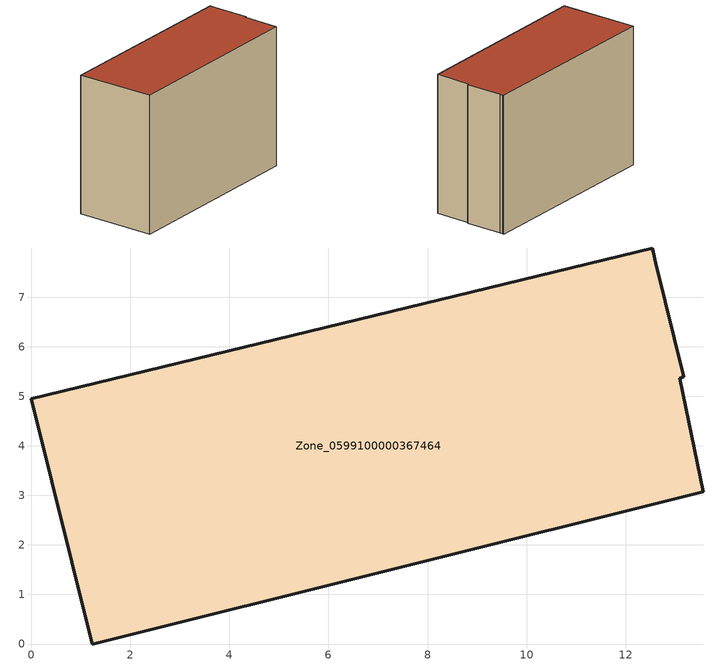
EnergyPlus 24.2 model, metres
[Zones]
Zone_0599100000367464
 floor ground (C_G): 12.54,7.99 12.55,7.92 12.61,7.69 13.17,5.39 13.09,5.37 13.57,3.08 1.24,0 0,4.95 z0
 wall outside (C_F): 13.17,5.39 12.61,7.69 12.55,7.92 12.54,7.99 0,4.95 1.24,0 13.57,3.08 13.09,5.37 13.17,5.39 z0:9
 roof outside (C_R): 12.55,7.92 12.54,7.99 0,4.95 1.24,0 13.57,3.08 13.09,5.37 13.17,5.39 12.61,7.69 z9
[BUILDING]
Pand.0599100000367464: North Axis=0; Terrain=City; Loads Convergence Tolerance Value=0.04; Temperature Convergence Tolerance Value=0.4; Solar Distribution=FullExterior; Maximum Number of Warmup Days=25; Minimum Number of Warmup Days=1
[Site:Location]
Rotterdam.The.Hague.AP_ZH_NLD Design_Conditions: Latitude=51.96; Longitude=4.45; Time Zone=1; Elevation=-4.5
[SITE:GROUNDTEMPERATURE:BUILDINGSURFACE]
18, 18, 18, 18, 18, 18, 18, 18, 18, 18, 18, 18
[MATERIAL] Thermal Absorptance=0.9; Solar Absorptance=0.7; Visible Absorptance=0.7
Name | Roughness | Thickness | Conductivity | Density | Specific Heat
G.TC.1992-2005 | MediumSmooth | 0.15 | 0.06 | 540 | 1210
F.TC.1992-2005 | Rough | 0.3 | 0.12 | 1920 | 840
R.TC.1992-2005 | MediumRough | 0.2 | 0.08 | 1500 | 1000
[CONSTRUCTION]
C_G: G.TC.1992-2005
C_F: F.TC.1992-2005
C_R: R.TC.1992-2005
[ZONE]
Zone_0599100000367464: Type=1; Multiplier=1; Ceiling Height=Autocalculate; Volume=Autocalculate; Floor Area=autocalculate; Part of Total Floor Area=Yes
[ZONEINFILTRATION:DESIGNFLOWRATE]
Infil_Zone_0599100000367464: Zone or ZoneList or Space or SpaceList=Zone_0599100000367464; Schedule=AlwaysOn; Design Flow Rate Calculation Method=Flow/Area; Flow Rate per Floor Area=0.0015; Constant Term Coefficient=1; Temperature Term Coefficient=0; Velocity Term Coefficient=0; Velocity Squared Term Coefficient=0
[HVACTEMPLATE:ZONE:IDEALLOADSAIRSYSTEM]
Zone_0599100000367464: Maximum Heating Supply Air Temperature=50; Minimum Cooling Supply Air Temperature=13; Maximum Heating Supply Air Humidity Ratio=0.0156; Minimum Cooling Supply Air Humidity Ratio=0.0077; Heating Limit=NoLimit; Cooling Limit=NoLimit; Dehumidification Control Type=ConstantSensibleHeatRatio; Cooling Sensible Heat Ratio=0.7; Dehumidification Setpoint=60; Humidification Control Type=None; Humidification Setpoint=30; Outdoor Air Method=None; Outdoor Air Flow Rate per Person=0.00944; Outdoor Air Flow Rate per Zone Floor Area=0; Outdoor Air Flow Rate per Zone=0; Demand Controlled Ventilation Type=None; Outdoor Air Economizer Type=NoEconomizer; Heat Recovery Type=None; Sensible Heat Recovery Effectiveness=0.7; Latent Heat Recovery Effectiveness=0.65
[ZONECONTROL:THERMOSTAT]
ThermostatControl_Zone_0599100000367464: Zone or ZoneList=Zone_0599100000367464; Control Type Schedule=DualSetpointControlType; Control 1=Thermostat_Zone_0599100000367464; Temperature Difference Between Cutout And Setpoint=0
[THERMOSTATSETPOINT:DUALSETPOINT]
Thermostat_Zone_0599100000367464: Heating Setpoint Temperature Schedule=HeatingSetpoint_Zone_0599100000367464; Cooling Setpoint Temperature Schedule=CoolingSetpoint_Zone_0599100000367464
[SCHEDULE:COMPACT]
HeatingSetpoint_Zone_0599100000367464: Through: 12/31, For: AllDays, Until: 24:00, 21
CoolingSetpoint_Zone_0599100000367464: Through: 12/31, For: AllDays, Until: 24:00, 24
DualSetpointControlType: Through: 12/31, For: AllDays, Until: 24:00, 4
AlwaysOn: Through: 12/31, For: AllDays, Until: 24:00, 1
